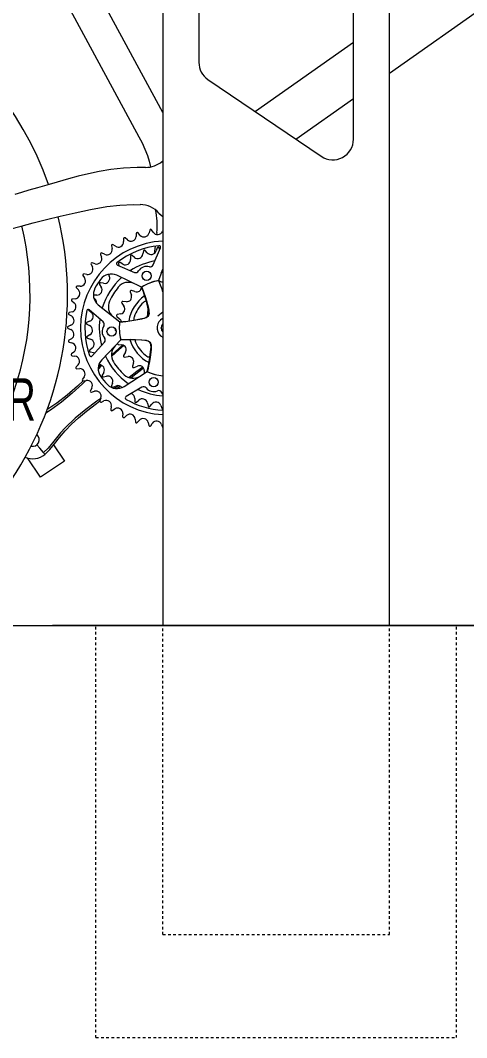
# Model space of a CAD drawing. Header units: inches. Extents: x -29 to 159, y 0 to 129.
# Drawn here: x 1.33 to 18.38, y 69.68 to 108.55 of the extents above; entities that cross this region are included whole.
import ezdxf

# ---------------------------------------------------------------- set-up
doc = ezdxf.new("R2010")
doc.units = ezdxf.units.IN
doc.linetypes.add('HIDDEN', pattern=[1.905, 1.27, -0.635])
doc.layers.add('ZANO_R', color=7, linetype='Continuous', lineweight=0)
doc.layers.add('ZANO_R_przerywana', color=250, linetype='HIDDEN', lineweight=0)
doc.styles.add('SLDTEXTSTYLE0', font='TXT', dxfattribs={"width": 0.7})

msp = doc.modelspace()

# ---------------------------------------------------------------- linework, layer by layer
at = {"layer": 'ZANO_R'}
for p, q in [((6.77531, 119.68338), (6.77531, 85.43142)), ((8.15326, 117.82778), (8.15326, 106.94503)), ((15.43673, 85.43142), (15.43673, 115.41609)), ((14.05877, 104.01127), (14.05877, 114.89402)), ((1.04213, 113.00609), (5.85698, 104.10556)), ((15.43673, 106.53855), (22.97979, 111.85746)), ((6.77531, 105.03511), (3.28525, 111.4867)), ((14.05877, 107.70822), (10.3111, 105.06559)), ((8.49904, 106.29313), (12.82975, 103.35937)), ((11.85989, 104.01638), (14.05877, 105.5669)), ((6.77531, 103.18002), (6.76097, 103.16815)), ((5.76199, 100.40833), (5.75271, 100.29896)), ((5.90335, 100.34711), (5.83235, 100.43082)), ((6.27528, 100.539), (6.25087, 100.43199)), ((6.40674, 100.45871), (6.34809, 100.55148)), ((6.54496, 100.44629), (6.535, 100.36979)), ((6.77531, 100.52753), (6.76269, 100.4944)), ((4.81449, 99.94038), (4.83572, 99.83269)), ((4.96725, 99.9205), (4.87593, 99.9814)), ((5.27188, 100.20748), (5.27791, 100.09788)), ((5.42038, 100.16653), (5.33843, 100.23955)), ((6.47687, 99.92333), (6.43957, 99.63687)), ((4.39873, 99.61223), (4.43474, 99.50854)), ((4.55277, 99.6138), (4.45386, 99.66139)), ((5.53477, 99.53869), (5.54109, 99.42102)), ((5.69099, 99.4965), (5.60022, 99.57164)), ((6.03129, 99.74341), (6.01708, 99.62643)), ((6.1778, 99.67473), (6.10147, 99.7645)), ((6.40973, 99.21082), (6.68862, 99.85921)), ((6.5558, 99.85881), (6.5215, 99.74607)), ((6.66524, 99.80485), (6.62858, 99.86739)), ((4.03268, 99.22941), (4.08277, 99.13174)), ((4.18501, 99.2524), (4.08044, 99.28576)), ((5.04339, 99.20363), (5.69178, 98.92474)), ((5.08135, 99.25086), (5.09775, 99.18025)), ((5.24252, 99.23643), (5.14009, 99.29468)), ((3.72348, 98.79936), (3.78667, 98.70961)), ((3.87112, 98.84333), (3.76292, 98.86182)), ((4.70107, 98.85049), (4.73099, 98.78025)), ((5.96348, 98.35479), (5.01884, 98.81092)), ((6.33334, 98.82101), (6.32003, 98.71881)), ((6.77531, 99.06057), (6.60447, 98.61021)), ((3.61722, 98.39456), (3.5075, 98.39781)), ((4.35717, 98.46311), (4.42148, 98.36437)), ((4.51356, 98.50468), (4.39738, 98.52438)), ((3.47713, 98.33047), (3.5522, 98.25039)), ((4.13704, 97.95652), (4.18889, 97.90105)), ((4.25521, 98.05522), (4.13737, 98.05445)), ((5.52772, 98.18222), (5.5726, 98.04909)), ((5.71151, 98.18759), (5.57852, 98.23286)), ((6.77531, 98.29794), (6.73128, 98.29204)), ((6.77531, 98.183), (6.76569, 98.20566)), ((6.7678, 98.2003), (6.77531, 98.18148)), ((6.77531, 98.18445), (6.7678, 98.2003)), ((3.29844, 97.83186), (3.38392, 97.76301)), ((3.42824, 97.91482), (3.31914, 97.90277)), ((4.30917, 97.68722), (5.127, 97.03028)), ((5.2086, 97.74655), (5.28773, 97.63046)), ((5.38412, 97.8013), (5.24384, 97.80902)), ((3.19088, 97.31323), (3.28512, 97.25695)), ((3.30788, 97.41345), (3.20151, 97.38633)), ((3.94609, 97.47519), (4.04029, 97.40439)), ((4.49561, 97.03067), (3.96513, 97.49628)), ((5.01885, 97.24093), (5.12636, 97.1505)), ((5.17309, 97.34102), (5.03593, 97.3106)), ((6.77531, 97.4034), (6.58554, 97.2457)), ((3.25846, 96.90021), (3.15691, 96.85855)), ((3.87513, 96.94283), (3.98019, 96.88947)), ((3.98978, 97.05702), (3.87931, 97.01599)), ((6.77531, 97.15629), (6.69738, 97.11111)), ((6.77531, 96.65729), (6.71556, 96.80724)), ((3.15655, 96.78468), (3.2577, 96.74206)), ((3.99077, 96.53861), (3.88911, 96.47902)), ((3.89769, 96.40624), (4.01042, 96.37194)), ((4.97254, 96.70287), (4.98979, 96.69505)), ((3.28095, 96.38508), (3.18618, 96.3297)), ((3.19611, 96.2565), (3.30221, 96.22837)), ((4.08176, 96.02824), (3.99199, 95.9519)), ((4.08023, 95.72899), (4.54583, 96.25946)), ((5.17184, 96.34174), (4.44613, 95.58428)), ((5.07312, 96.17228), (5.21197, 96.15088)), ((3.37491, 95.8781), (3.28878, 95.81006)), ((3.3088, 95.73896), (3.41778, 95.72587)), ((4.01308, 95.88172), (4.13006, 95.86752)), ((5.34526, 95.86953), (5.27388, 95.74853)), ((5.31313, 95.68849), (5.4526, 95.70534)), ((3.53852, 95.38913), (3.46269, 95.30977)), ((3.49241, 95.24214), (3.60216, 95.24434)), ((4.33112, 95.3913), (4.33547, 95.39153)), ((5.65686, 95.47039), (5.62077, 95.33462)), ((5.67476, 95.2874), (5.80451, 95.34126)), ((3.76859, 94.92768), (3.70454, 94.83854)), ((4.52006, 95.09296), (4.46182, 94.99053)), ((4.50564, 94.93179), (4.62042, 94.95845)), ((5.29553, 94.56211), (6.17304, 95.1369)), ((6.06458, 95.17012), (6.06596, 95.06676)), ((3.74339, 94.77571), (3.85175, 94.79316)), ((4.06064, 94.50275), (4.00962, 94.40556)), ((4.85405, 94.69647), (4.81448, 94.58547)), ((4.86783, 94.53524), (4.97624, 94.58143)), ((5.97756, 94.53653), (5.37082, 94.1759)), ((4.05683, 94.34875), (4.16172, 94.38111)), ((4.40899, 94.1226), (4.37199, 94.01926)), ((5.70127, 94.10564), (5.70205, 93.98781)), ((6.77531, 94.26394), (6.72654, 94.34598)), ((4.42665, 93.96957), (4.52601, 94.01621)), ((4.80685, 93.79463), (4.7846, 93.68714)), ((4.84564, 93.64554), (4.93754, 93.70556)), ((5.76936, 93.95885), (5.85544, 94.03933)), ((6.18876, 93.92926), (6.20999, 93.81335)), ((6.28131, 93.79653), (6.3521, 93.89073)), ((6.69947, 93.84022), (6.7405, 93.72975)), ((5.24648, 93.52522), (5.23941, 93.41568)), ((5.30564, 93.38298), (5.3883, 93.45521)), ((5.71934, 93.31962), (5.72757, 93.21016)), ((5.79772, 93.187), (5.86951, 93.27003)), ((6.2162, 93.18182), (6.23959, 93.07458)), ((6.31228, 93.06141), (6.37182, 93.15362)), ((6.72741, 93.11452), (6.76549, 93.01158)), ((2.60062, 92.33063), (3.01637, 91.71432)), ((2.10446, 91.09916), (1.60936, 91.83309)), ((3.01637, 91.71432), (2.10446, 91.09916)), ((-29.46259, 85.43142), (61.83221, 85.43142)), ((19.64932, 85.43142), (2.56271, 85.43142)), ((17.99578, 85.43142), (4.21625, 85.43142)), ((17.99578, 85.43142), (4.21625, 85.43142)), ((6.77531, 85.43142), (15.43673, 85.43142))]:
    msp.add_line(p, q, dxfattribs=at)
at = {"layer": 'ZANO_R', "flags": 128}
for points in [[(5.85592, 104.10754), (5.98087, 103.87014), (6.09345, 103.62798), (6.18559, 103.39133), (6.25203, 103.17834), (6.29357, 103.0006), (6.30064, 102.95554)], [(6.11321, 102.93153), (5.7891, 102.93172), (5.27609, 102.90585), (4.79377, 102.85207), (4.34907, 102.77808), (3.93191, 102.6907), (3.5412, 102.59605), (3.17602, 102.49904), (2.7385, 102.37563), (2.34108, 102.26015), (1.98228, 102.15421), (1.66089, 102.05806), (1.37605, 101.97193), (1.1271, 101.89601)], [(0.92281, 100.57433), (1.3595, 100.68954), (1.82815, 100.81134), (2.3284, 100.93872), (2.85977, 101.0704), (3.42159, 101.20409), (4.01274, 101.33111), (4.63163, 101.43716), (5.13611, 101.49399), (5.65545, 101.51653), (5.91504, 101.51009)], [(6.62848, 101.18828), (6.72762, 101.09005), (6.77531, 101.04929)], [(6.62848, 101.18828), (6.69725, 101.11807), (6.77531, 101.04929)], [(6.71695, 98.90674), (6.75268, 98.98154), (6.77531, 99.01681)], [(5.97207, 98.36024), (5.97208, 98.36024), (6.03983, 98.18187), (6.1004, 98.00495), (6.15263, 97.83125), (6.21117, 97.60183), (6.23686, 97.48321), (6.24614, 97.42102), (6.24823, 97.35561), (6.23763, 97.29723), (6.22842, 97.27546), (6.19753, 97.23512), (6.14352, 97.1983), (6.06108, 97.16638), (5.97613, 97.14437), (5.67301, 97.08311), (5.51819, 97.05923), (5.35456, 97.03953), (5.24265, 97.02902), (5.12578, 97.02018)], [(5.127, 97.03028), (5.127, 97.03028), (5.2418, 97.03864), (5.35642, 97.04906), (5.51705, 97.06786), (5.67231, 97.09127), (5.97854, 97.15249), (6.06046, 97.17357), (6.14289, 97.20529), (6.19433, 97.24034), (6.22303, 97.27778), (6.2316, 97.29806), (6.24166, 97.35351), (6.23981, 97.41524), (6.23087, 97.47605), (6.20488, 97.59585), (6.14605, 97.82462), (6.09405, 97.99611), (6.03181, 98.17636), (5.96348, 98.35479), (5.96348, 98.35479)], [(5.98346, 98.36736), (5.97497, 98.36206), (5.97291, 98.36076)], [(6.60447, 98.61021), (6.66808, 98.45056), (6.7317, 98.29092), (6.7678, 98.2003)], [(4.13737, 98.05445), (4.12596, 98.05271), (4.12294, 98.05165)], [(5.12569, 97.01947), (5.12521, 97.01539), (5.12424, 97.00684)], [(6.68985, 97.12017), (6.68985, 97.12017), (6.77531, 97.16975)], [(5.2405, 96.14036), (4.83463, 95.78443), (4.81907, 95.77045)], [(5.2809, 96.12546), (5.09779, 95.96368), (4.82264, 95.71577)], [(5.16607, 96.36462), (5.16848, 96.35491), (5.16908, 96.35255)], [(5.16932, 96.35159), (5.35989, 96.36092), (5.54688, 96.36384), (5.72821, 96.35984), (5.96449, 96.34463), (6.08525, 96.3324), (6.14726, 96.32201), (6.21012, 96.30379), (6.26236, 96.27566), (6.28022, 96.26018), (6.30904, 96.21833), (6.32736, 96.15559), (6.33225, 96.06732), (6.32693, 95.97973), (6.29152, 95.67251), (6.26639, 95.51789), (6.23456, 95.35618), (6.20998, 95.2465), (6.18227, 95.13262), (6.18227, 95.13261)], [(6.17304, 95.1369), (6.17304, 95.1369), (6.20057, 95.24867), (6.22608, 95.3609), (6.25783, 95.51947), (6.28355, 95.67437), (6.31995, 95.98453), (6.32522, 96.06896), (6.32052, 96.15715), (6.30309, 96.2169), (6.27634, 96.25577), (6.25971, 96.27019), (6.21008, 96.29689), (6.1508, 96.31421), (6.0902, 96.32449), (5.96824, 96.33679), (5.73248, 96.35154), (5.55332, 96.35508), (5.36266, 96.35159), (5.17184, 96.34174), (5.17184, 96.34174)], [(4.13006, 95.86752), (4.18172, 95.85407), (4.18775, 95.85148)], [(4.44029, 95.36401), (4.39554, 95.32262), (4.31259, 95.2436)], [(4.38859, 95.38369), (4.37917, 95.37523), (4.31791, 95.31837)], [(6.00576, 95.30355), (5.78782, 95.13334), (5.4939, 94.90818)], [(5.54672, 94.89463), (5.5691, 94.91184), (6.03124, 95.27557)], [(6.18292, 95.13232), (6.18665, 95.1306), (6.19448, 95.12704)], [(3.83855, 94.79104), (3.70788, 94.66596), (3.31683, 94.30596), (2.91067, 93.96517), (2.48057, 93.65471), (2.29959, 93.54236)], [(3.73283, 94.77587), (3.51933, 94.57824), (3.12656, 94.23428), (2.72791, 93.92039), (2.34943, 93.66629)], [(5.07361, 94.59353), (5.029, 94.56033), (4.93255, 94.49069)], [(5.0135, 94.48705), (5.10503, 94.55513), (5.13618, 94.57907)], [(4.40448, 94.11), (4.25763, 94.00434), (3.8321, 93.68589), (3.42275, 93.34912), (3.03869, 92.98296), (2.86959, 92.79748), (2.70954, 92.60342), (2.55529, 92.40434), (2.3943, 92.21114), (2.21289, 92.0356)], [(2.26785, 91.96945), (2.45808, 92.15534), (2.63842, 92.37712), (2.82594, 92.62034), (3.03924, 92.86866), (3.28247, 93.1178), (3.55554, 93.36715), (3.85727, 93.61781), (4.24318, 93.91539), (4.37062, 94.00977)], [(6.76549, 93.01158), (6.77113, 93.0013), (6.77531, 92.9966)], [(2.21289, 92.0356), (2.07444, 92.20221), (1.96523, 92.33363)], [(2.21289, 92.0356), (2.22608, 92.01972), (2.23744, 92.00606), (2.25469, 91.9853), (2.26477, 91.97316), (2.2677, 91.96964)]]:
    msp.add_lwpolyline(points, dxfattribs=at)
at = {"layer": 'ZANO_R'}
for centre in [(6.16084, 98.7915), (4.81749, 96.66439), (6.42538, 94.72948)]:
    msp.add_circle(centre, 0.175, dxfattribs=at)
for centre, radius, start, end in [((-9.54697, 98.05347), 12.6811, 19.469579, 264.472875), ((8.94066, 106.94503), 0.7874, 180, 235.88497), ((13.27137, 104.01127), 0.7874, 235.88497, 0), ((6.11848, 103.93418), 0.9998, 269.71791, 309.987511), ((6.26089, 103.74715), 0.76416, 305.777358, 310.109142), ((5.88967, 100.51469), 0.99978, 42.356191, 88.541323), ((3.9631, 100.74267), 2.5988, 353.405596, 12.740766), ((-9.54697, 98.05347), 11.25, 180, 13.589659), ((-9.54697, 98.05347), 12.6811, 275.527481, 13.665272), ((5.55342, 100.31587), 0.2, 228.30291, 355.14922), ((5.80184, 100.40494), 0.04, 40.30291, 175.14922), ((6.05588, 100.47647), 0.2, 220.30291, 347.14922), ((6.31428, 100.53011), 0.04, 32.30291, 167.14922), ((6.57579, 100.56559), 0.2, 212.30291, 339.14922), ((6.95303, 96.80347), 3.32099, 93.067578, 266.932422), ((4.85374, 99.94812), 0.04, 56.30291, 191.14922), ((5.07821, 100.0869), 0.2, 236.30291, 3.14922), ((6.95303, 96.80347), 3.15599, 95.923859, 127.528272), ((5.31182, 100.20968), 0.04, 48.30291, 183.14922), ((6.6335, 99.88292), 0.06, 336.726065, 95.923859), ((4.2458, 99.44293), 0.2, 252.30291, 19.14922), ((4.43652, 99.62535), 0.04, 64.30291, 199.14922), ((4.63949, 99.79402), 0.2, 244.30291, 11.14922), ((5.57471, 99.54083), 0.04, 50.376789, 183.075342), ((5.81854, 99.65055), 0.2, 230.376789, 353.075342), ((6.07099, 99.73859), 0.04, 40.376789, 173.075342), ((6.33016, 99.80429), 0.2, 220.376789, 343.075342), ((6.59407, 99.84716), 0.04, 30.376789, 163.075342), ((3.90481, 99.04047), 0.2, 260.30291, 27.14922), ((4.06828, 99.24766), 0.04, 72.30291, 207.14922), ((5.0671, 99.25875), 0.06, 127.528272, 246.726065), ((5.12032, 99.25991), 0.04, 60.376789, 193.075342), ((5.34138, 99.41029), 0.2, 240.376789, 3.075342), ((6.95303, 96.80347), 2.60479, 100.559689, 122.892441), ((6.16084, 98.7915), 0.3625, 74.038926, 149.413204), ((6.2949, 99.26021), 0.125, 254.038926, 336.726065), ((3.75619, 98.82239), 0.04, 80.30291, 215.14922), ((4.80142, 98.36066), 0.5, 64.226065, 144.105302), ((4.54699, 98.70186), 0.2, 260.376789, 23.075342), ((5.74117, 99.03957), 0.125, 246.726065, 329.413204), ((3.50632, 98.35783), 0.04, 88.30291, 223.14922), ((3.62314, 98.59447), 0.2, 268.30291, 35.14922), ((6.95303, 96.80347), 3.15599, 144.105302, 151.346829), ((4.25389, 98.25522), 0.2, 270.376789, 33.075342), ((4.39069, 98.48494), 0.04, 80.376789, 213.075342), ((6.95303, 96.80347), 2.60479, 132.44065, 163.011481), ((6.95303, 96.80347), 2.43979, 140.303929, 155.148202), ((5.46047, 98.04244), 0.5, 64.226065, 140.303929), ((5.76013, 98.36494), 0.2, 309.933903, 356.757227), ((6.87443, 96.92729), 1.6934, 122.199358, 122.543625), ((6.95303, 96.80347), 1.84006, 100.919492, 122.215802), ((6.95303, 96.80347), 1.84006, 101.654331, 121.7978), ((6.94059, 96.86553), 1.77676, 100.904703, 101.665719), ((6.76486, 98.75944), 0.2, 219.896346, 272.939302), ((3.40629, 98.11361), 0.2, 276.30291, 43.14922), ((4.6223, 98.07703), 0.5, 151.346829, 231.226065), ((6.95303, 96.80347), 1.505, 125.438229, 170.01367), ((5.56563, 98.19499), 0.04, 71.200694, 198.629033), ((5.38308, 97.9852), 0.2, 325.586077, 18.629033), ((5.77597, 98.37692), 0.2, 251.200694, 304.24365), ((3.32354, 97.86301), 0.04, 96.30291, 231.14922), ((3.25847, 97.60725), 0.2, 284.30291, 51.14922), ((4.0428, 97.76446), 0.2, 356.409333, 43.075342), ((5.19287, 97.61871), 0.5, 155.148202, 231.226065), ((5.24165, 97.76908), 0.04, 86.852868, 214.281207), ((5.12247, 97.51781), 0.2, 341.238251, 34.281207), ((5.3951, 98.001), 0.2, 266.852868, 319.895824), ((6.95303, 96.80347), 1.34, 133.42749, 162.024641), ((6.16935, 97.63139), 0.2, 96.979533, 133.42749), ((2.91107, 97.5801), 3.30032, 354.085127, 359.7543), ((3.2114, 97.34757), 0.04, 104.30291, 239.14922), ((3.18256, 97.08524), 0.2, 292.30291, 59.14922), ((6.95303, 96.80347), 3.15599, 167.923859, 199.528272), ((3.92555, 97.45118), 0.06, 48.726065, 167.923859), ((3.97012, 97.50716), 0.04, 174.504982, 233.075342), ((3.92014, 97.24451), 0.2, 290.376789, 53.075342), ((5.04459, 97.27154), 0.04, 102.505042, 229.933381), ((5.12978, 97.53627), 0.2, 282.505042, 335.547998), ((5.86867, 97.15528), 0.2, 162.024641, 198.420711), ((3.17209, 96.82154), 0.04, 112.30291, 247.14922), ((3.89324, 96.9785), 0.04, 110.376789, 243.075342), ((3.88963, 96.71115), 0.2, 300.376789, 63.075342), ((6.95303, 96.80347), 2.60479, 172.559689, 194.892441), ((4.81749, 96.66439), 0.3625, 146.038926, 221.413204), ((4.41315, 96.93672), 0.125, 326.038926, 48.726065), ((6.95303, 96.80347), 1.84006, 173.236329, 194.215802), ((6.95303, 96.80347), 1.84006, 173.654331, 193.7978), ((7.08232, 96.78781), 1.9703, 172.931087, 173.226981), ((4.99763, 96.99744), 0.2, 11.038091, 49.933381), ((6.95303, 96.80347), 0.4, 129.726065, 243.621682), ((6.95303, 96.80347), 0.2375, 138.442324, 221.557676), ((3.18003, 96.55775), 0.2, 300.30291, 67.14922), ((3.90933, 96.44451), 0.04, 120.376789, 253.075342), ((4.45189, 96.34192), 0.125, 318.726065, 41.413204), ((4.98908, 96.7393), 0.04, 137.310473, 245.585555), ((3.20637, 96.29516), 0.04, 120.30291, 255.14922), ((3.25095, 96.03505), 0.2, 308.30291, 75.14922), ((3.9522, 96.1806), 0.2, 310.376789, 73.075342), ((5.31347, 95.76682), 0.5, 136.226065, 212.303929), ((5.07922, 96.21181), 0.04, 191.118337, 261.237729), ((6.92021, 96.79506), 1.80618, 194.212943, 194.535735), ((5.18151, 95.95321), 0.2, 28.194773, 81.237729), ((5.17301, 95.97115), 0.2, 329.461564, 22.50452), ((6.95303, 96.80347), 1.505, 197.364734, 242.072027), ((5.92346, 96.31399), 0.2, 168.979533, 205.42749), ((6.95303, 96.80347), 1.34, 205.42749, 234.024641), ((3.31357, 95.77867), 0.04, 128.30291, 263.14922), ((3.39392, 95.52729), 0.2, 316.30291, 83.14922), ((4.01791, 95.92143), 0.04, 130.376789, 263.075342), ((4.03513, 95.76857), 0.06, 199.528272, 318.726065), ((6.95303, 96.80347), 2.60479, 204.44065, 235.011481), ((5.30833, 95.7282), 0.04, 149.461564, 276.889903), ((5.4766, 95.50679), 0.2, 43.846947, 96.889903), ((5.46357, 95.52177), 0.2, 345.113738, 38.156694), ((6.28335, 95.8809), 0.2, 234.024641, 270.420711), ((3.49161, 95.28213), 0.04, 136.30291, 271.14922), ((3.60617, 95.04438), 0.2, 324.30291, 91.14922), ((4.80716, 95.23837), 0.5, 136.226065, 216.105302), ((4.3462, 95.19182), 0.2, 330.376789, 93.075342), ((6.95303, 96.80347), 2.43979, 212.303929, 227.148202), ((5.65942, 95.32434), 0.04, 165.113738, 292.542077), ((5.88119, 95.15654), 0.2, 59.499121, 112.542077), ((5.8646, 95.16745), 0.2, 0.765911, 53.808868), ((6.95303, 96.80347), 3.15599, 216.105302, 223.346829), ((4.49659, 94.97075), 0.04, 150.376789, 283.075342), ((4.66567, 94.76364), 0.2, 340.376789, 103.075342), ((5.63377, 95.38138), 0.5, 227.148202, 303.226065), ((7.04246, 96.99556), 2.05195, 244.931446, 245.215571), ((6.95303, 96.80347), 1.84006, 245.236329, 264.45756), ((6.95303, 96.80347), 1.84006, 245.654331, 264.45756), ((3.73703, 94.8152), 0.04, 144.30291, 279.14922), ((3.88356, 94.59571), 0.2, 332.30291, 99.14922), ((5.02156, 94.98036), 0.5, 223.346829, 303.226065), ((4.85215, 94.57204), 0.04, 160.376789, 293.075342), ((5.05463, 94.39743), 0.2, 37.337668, 113.075342), ((6.04143, 94.42908), 0.125, 38.038926, 120.726065), ((6.42538, 94.72948), 0.3625, 218.038926, 293.413204), ((4.04504, 94.38697), 0.04, 152.30291, 287.14922), ((4.22069, 94.19001), 0.2, 340.30291, 107.14922), ((5.40147, 94.12432), 0.06, 120.726065, 239.923859), ((6.95303, 96.80347), 3.15599, 239.923859, 266.771878), ((5.50128, 94.10433), 0.2, 0.376789, 70.585149), ((6.95303, 96.80347), 2.60479, 244.559689, 266.087808), ((5.99203, 93.89324), 0.2, 10.376789, 133.075342), ((6.61909, 94.28212), 0.125, 30.726065, 113.413204), ((4.40965, 94.00577), 0.04, 160.30291, 295.14922), ((4.611, 93.83517), 0.2, 348.30291, 115.14922), ((4.82377, 93.67903), 0.04, 168.30291, 303.14922), ((5.0469, 93.53811), 0.2, 356.30291, 123.14922), ((5.74205, 93.98807), 0.04, 180.376789, 313.075342), ((6.24933, 93.82056), 0.04, 190.376789, 323.075342), ((6.51199, 93.77058), 0.2, 20.376789, 143.075342), ((6.778, 93.74368), 0.04, 200.376789, 266.145616), ((5.27932, 93.4131), 0.04, 176.30291, 311.14922), ((5.5199, 93.30461), 0.2, 4.30291, 131.14922), ((6.0208, 93.13921), 0.2, 12.30291, 139.14922), ((5.76746, 93.21316), 0.04, 184.30291, 319.14922), ((6.27867, 93.0831), 0.04, 192.30291, 327.14922), ((6.53983, 93.04513), 0.2, 20.30291, 147.14922), ((1.80545, 92.52591), 0.25, 256.074798, 52.001761), ((1.8097, 92.50377), 0.70385, 245.147954, 310.611552)]:
    msp.add_arc(centre, radius, start, end, dxfattribs=at)
at = {"layer": 'ZANO_R_przerywana', "ltscale": 0.05}
for p, q in [((4.21625, 69.68339), (4.21625, 85.43142)), ((4.21625, 69.68339), (4.21625, 85.43142)), ((6.77531, 73.6204), (6.77531, 85.43142)), ((15.43673, 73.6204), (15.43673, 85.43142)), ((17.99578, 69.68339), (17.99578, 85.43142)), ((17.99578, 69.68339), (17.99578, 85.43142)), ((6.77531, 73.6204), (15.43673, 73.6204)), ((4.21625, 69.68339), (17.99578, 69.68339)), ((4.21625, 69.68339), (17.99578, 69.68339))]:
    msp.add_line(p, q, dxfattribs=at)

# ---------------------------------------------------------------- texts
at = {"layer": 'ZANO_R', "insert": (-0.1804, 94.88024), "char_height": 1.617838, "attachment_point": 1, "style": 'SLDTEXTSTYLE0'}
msp.add_mtext('AR', dxfattribs=at)

doc.saveas('drawing.dxf')
